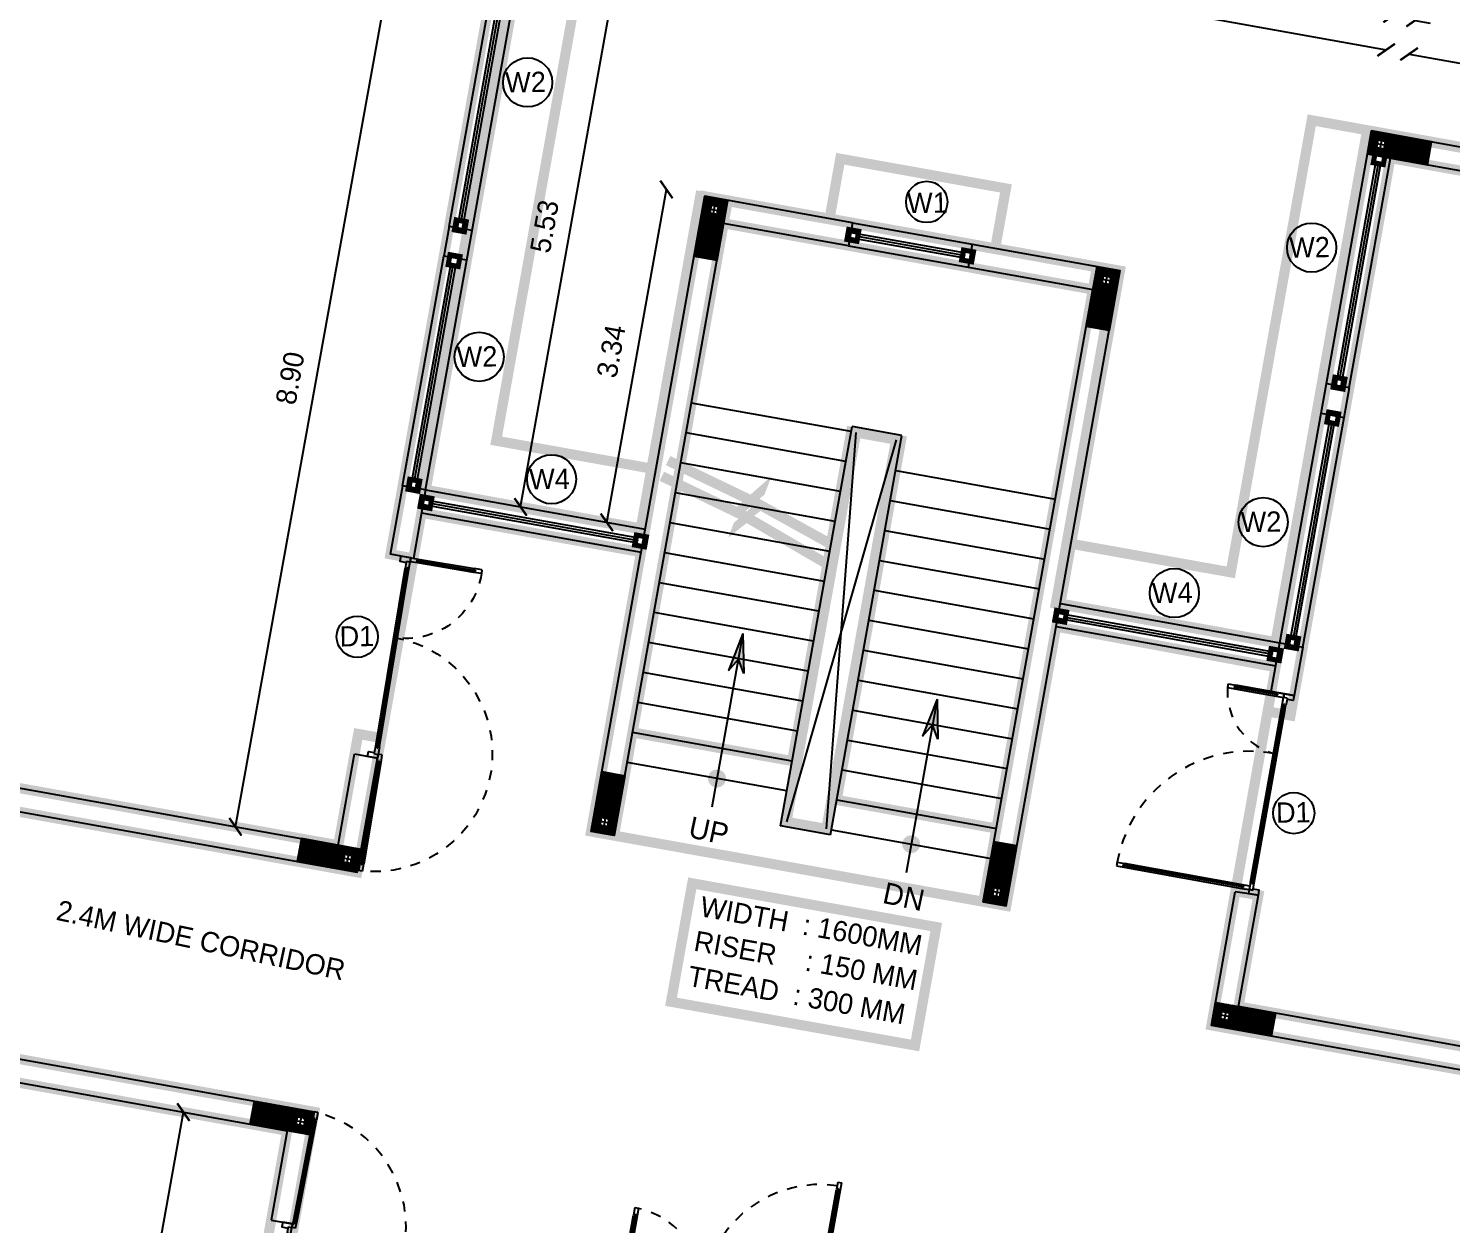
# Model space of a CAD drawing. Header units: metres. Extents: x 6101839 to 6102590, y -6659932 to -6659648.
# Drawn here: x 6102365.98 to 6102380.02, y -6659675.68 to -6659663.88 of the extents above; entities that cross this region are included whole.
import ezdxf

# ---------------------------------------------------------------- set-up
doc = ezdxf.new("R2010")
doc.units = ezdxf.units.M
doc.header["$LTSCALE"] = 500
doc.header["$MEASUREMENT"] = 0
doc.linetypes.add('DASHED2', pattern=[0.375, 0.25, -0.125])
doc.linetypes.add('HIDDEN', pattern=[0.375, 0.25, -0.125])
doc.layers.get('0').update_dxf_attribs({"linetype": 'CONTINUOUS'})
doc.layers.get('Defpoints').update_dxf_attribs({"linetype": 'CONTINUOUS'})
for name, color, linetype in [('above', 250, 'DASHED2'), ('Bldg', 44, 'CONTINUOUS'), ('BLK_1_FLR_2_BLT_UP_AREA_DEDUCT', 26, 'CONTINUOUS'), ('BLK_1_FLR_2_CARPET_AREA', 25, 'CONTINUOUS'), ('BLK_1_FLR_2_CHAJJA', 6, 'CONTINUOUS'), ('BLK_1_FLR_2_FIRESTAIR_1', 1, 'CONTINUOUS'), ('BLK_1_LVL_2_BLDG_FOOT_PRINT', 1, 'CONTINUOUS'), ('COL', 2, 'CONTINUOUS'), ('DIM', 205, 'CONTINUOUS'), ('DOOR', 252, 'CONTINUOUS'), ('DOORTEXT', 13, 'CONTINUOUS'), ('ED', 30, 'CONTINUOUS'), ('FURN1', 252, 'CONTINUOUS'), ('FURNITURE', 252, 'CONTINUOUS'), ('FURNITURES', 252, 'CONTINUOUS'), ('HATCH', 15, 'CONTINUOUS'), ('norms', 4, 'CONTINUOUS'), ('railing', 14, 'CONTINUOUS'), ('STEPS', 233, 'CONTINUOUS'), ('T E X T', 7, 'CONTINUOUS'), ('TEXT', 4, 'CONTINUOUS'), ('W-SCH', 205, 'CONTINUOUS'), ('wall', 125, 'CONTINUOUS'), ('wall1', 125, 'CONTINUOUS'), ('WIN', 252, 'CONTINUOUS'), ('WINDOWS', 252, 'CONTINUOUS')]:
    doc.layers.add(name, color=color, linetype=linetype)
doc.layers.add('BLK_1_FLR_2_BLT_UP_AREA', color=26, linetype='CONTINUOUS', plot=False)
doc.styles.add('GD', font='GOTHIC.TTF')
doc.styles.add('RM', font='GOTHIC.TTF')
doc.styles.add('S2', font='GOTHIC.TTF')
doc.styles.add('USA TEXT', font='GOTHIC.TTF')
doc.dimstyles.new('1-100-ED', dxfattribs={"dimtxt": 0.2, "dimasz": 0.15, "dimexe": 0.18, "dimexo": 0.0625, "dimgap": 0.15, "dimtad": 1, "dimzin": 0, "dimdsep": 46, "dimtxsty": 'USA TEXT', "dimblk": 'ARCHTICK', "dimcen": 0.1, "dimse1": 1, "dimse2": 1, "dimclrd": 256, "dimclrt": 256, "dimadec": 0, "dimazin": 0, "dimtfac": 1, "dimtofl": 0, "dimtmove": 0, "dimatfit": 3, "dimldrblk": 'ARCHTICK', "dimfxl": 0.18, "dimtolj": 1, "dimtzin": 0, "dimarcsym": 0})

# ---------------------------------------------------------------- blocks, each defined once
blk = doc.blocks.new('NEWCOL')
at = {"layer": 'HATCH'}
h = blk.add_hatch(dxfattribs=at)
h.set_pattern_fill('ANSI31', color=256, scale=3, angle=270, style=0)
h.set_pattern_definition([(315, (-629970.926, -258732.088), (6.73519209, 6.73519209), [])])
h.paths.add_polyline_path([(0, 115), (-115, 115), (-115, 0), (-37.5, 0), (-37.5, 37.5), (0, 37.5)])
h.paths.add_polyline_path([(115, 115), (0, 115), (0, 37.5), (37.5, 37.5), (37.5, 0), (115, 0)])
h.paths.add_polyline_path([(115, 0), (37.5, 0), (37.5, -37.5), (0, -37.5), (0, -485), (115, -485)])
h.paths.add_polyline_path([(0, -37.5), (-37.5, -37.5), (-37.5, 0), (-115, 0), (-115, -485), (0, -485)])
at = {"layer": 'COL'}
for p, q in [((-115, 0), (115, 0)), ((0, -485), (0, 115))]:
    blk.add_line(p, q, dxfattribs=at)
for points in [[(-115, -485), (115, -485), (115, 115), (-115, 115)], [(-37.5, -37.5), (37.5, -37.5), (37.5, 37.5), (-37.5, 37.5)]]:
    blk.add_lwpolyline(points, close=True, dxfattribs=at)
blk = doc.blocks.new('A$C607F0CF8')
at = {"layer": 'FURNITURES', "color": 233}
for p, q in [((-37, -280), (-37, -342)), ((0, -342), (0, -267)), ((-37, -342), (-22, -342)), ((-22, -330), (-16, -330)), ((-22, -342), (-22, -330)), ((-16, -342), (-16, -330)), ((-16, -342), (0, -342)), ((-37, -2180), (-37, -2118)), ((-37, -2118), (-22, -2118)), ((-22, -2118), (-22, -2130)), ((-22, -2130), (-16, -2130)), ((-16, -2118), (0, -2118)), ((-16, -2118), (-16, -2130)), ((0, -2118), (0, -2193))]:
    blk.add_line(p, q, dxfattribs=at)
at = {"layer": 'FURNITURES', "color": 250}
for p, q in [((-37, -2118), (-37, -342)), ((-22, -2118), (-22, -330)), ((-16, -2118), (-16, -330)), ((0, -2118), (0, -342))]:
    blk.add_line(p, q, dxfattribs=at)
at = {"layer": 'FURNITURES', "color": 250, "linetype": 'HIDDEN', "ltscale": 0.5}
for centre, radius, start, end in [((-285, -219), 847, 286.9835, 356.7492), ((-37, -2193), 1163, 1.8478, 90.0015)]:
    blk.add_arc(centre, radius, start, end, dxfattribs=at)
at = {"layer": 'wall', "color": 7}
for p, q in [((-37, -267), (0, -267)), ((-37, -267), (-37, -280)), ((0, -230), (75, -230)), ((0, -230), (0, -267)), ((75, -267), (0, -267)), ((62, -246), (62, -252)), ((75, -246), (62, -246)), ((75, -252), (62, -252)), ((75, -230), (75, -246)), ((75, -230), (486, -230)), ((75, -246), (499, -246)), ((75, -252), (75, -267)), ((75, -252), (499, -252)), ((486, -267), (75, -267)), ((561, -230), (486, -230)), ((486, -230), (486, -246)), ((486, -246), (499, -246)), ((486, -252), (486, -267)), ((486, -252), (499, -252)), ((561, -267), (486, -267)), ((499, -246), (499, -252)), ((561, -230), (561, -267)), ((-37, -2193), (-37, -2180)), ((-37, -2193), (0, -2193)), ((0, -2155), (75, -2155)), ((0, -2155), (0, -2193)), ((75, -2193), (0, -2193)), ((62, -2171), (62, -2177)), ((75, -2171), (62, -2171)), ((75, -2177), (62, -2177)), ((75, -2155), (75, -2171)), ((75, -2155), (1088, -2155)), ((75, -2171), (1100, -2171)), ((75, -2177), (75, -2193)), ((75, -2177), (1100, -2177)), ((1088, -2192), (75, -2193)), ((1162, -2155), (1088, -2155)), ((1088, -2155), (1088, -2171)), ((1088, -2171), (1100, -2171)), ((1088, -2177), (1088, -2192)), ((1088, -2177), (1100, -2177)), ((1162, -2192), (1088, -2192)), ((1100, -2171), (1100, -2177)), ((1162, -2155), (1162, -2192))]:
    blk.add_line(p, q, dxfattribs=at)
for points in [[(0, -267), (0, -230), (-100, -230), (-100, -280), (-37, -280)], [(0, -2193), (0, -2230), (-100, -2230), (-100, -2180), (-37, -2180)]]:
    blk.add_lwpolyline(points, dxfattribs=at)
blk = doc.blocks.new('A$C62665808')
at = {"layer": 'FURNITURES', "color": 233}
for p, q in [((512, 100), (437, 100)), ((450, 62), (512, 62)), ((500, 78), (500, 84)), ((512, 84), (500, 84)), ((512, 78), (500, 78)), ((512, 84), (512, 100)), ((512, 62), (512, 78)), ((2288, 84), (2288, 100)), ((2288, 100), (2363, 100)), ((2288, 84), (2300, 84)), ((2288, 62), (2288, 78)), ((2288, 78), (2300, 78)), ((2350, 62), (2288, 62)), ((2300, 78), (2300, 84))]:
    blk.add_line(p, q, dxfattribs=at)
at = {"layer": 'FURNITURES', "color": 250}
for p, q in [((512, 100), (2288, 100)), ((512, 84), (2300, 84)), ((512, 78), (2300, 78)), ((512, 62), (2288, 62))]:
    blk.add_line(p, q, dxfattribs=at)
at = {"layer": 'FURNITURES', "color": 250, "linetype": 'HIDDEN', "ltscale": 0.5}
for centre, radius, start, end in [((437, 62), 1163, 359.9985, 178.1522), ((2350, 62), 750, 89.1025, 179.9987)]:
    blk.add_arc(centre, radius, start, end, dxfattribs=at)
at = {"layer": 'wall', "color": 7}
for p, q in [((2362, 812), (2362, 737)), ((2399, 812), (2362, 812)), ((2377, 737), (2362, 737)), ((2362, 737), (2363, 175)), ((2378, 175), (2377, 750)), ((2384, 750), (2377, 750)), ((2377, 737), (2377, 750)), ((2384, 175), (2384, 750)), ((2384, 737), (2384, 750)), ((2399, 737), (2384, 737)), ((2399, 812), (2399, 737)), ((2400, 175), (2399, 737)), ((2378, 175), (2363, 175)), ((2363, 175), (2363, 100)), ((2378, 175), (2378, 162)), ((2384, 162), (2378, 162)), ((2400, 175), (2384, 175)), ((2384, 175), (2384, 162)), ((2400, 100), (2400, 175)), ((-725, 137), (-650, 137)), ((-725, 137), (-725, 100)), ((-725, 100), (-650, 100)), ((363, 122), (-662, 122)), ((-662, 122), (-662, 116)), ((-650, 122), (-662, 122)), ((363, 116), (-662, 116)), ((-650, 116), (-662, 116)), ((-650, 137), (-650, 122)), ((363, 137), (-650, 137)), ((-650, 116), (-650, 100)), ((-650, 100), (363, 100)), ((437, 137), (363, 137)), ((363, 137), (363, 122)), ((363, 122), (375, 122)), ((363, 116), (363, 100)), ((363, 116), (375, 116)), ((363, 100), (437, 100)), ((375, 122), (375, 116)), ((437, 137), (437, 100)), ((437, 62), (437, 100)), ((437, 62), (450, 62)), ((2363, 62), (2350, 62)), ((2363, 62), (2363, 100)), ((2400, 100), (2363, 100))]:
    blk.add_line(p, q, dxfattribs=at)
for points in [[(437, 100), (400, 100), (400, 0), (450, 0), (450, 62)], [(2363, 100), (2400, 100), (2400, 0), (2350, 0), (2350, 62)]]:
    blk.add_lwpolyline(points, dxfattribs=at)
blk = doc.blocks.new('_ArchTick')
at = {"color": 0, "linetype": 'ByBlock', "const_width": 0.15}
blk.add_lwpolyline([(-0.5, -0.5), (0.5, 0.5)], dxfattribs=at)
blk = doc.blocks.new('*D455')
at = {"layer": 'Defpoints', "color": 0, "transparency": 16777216}
for p in [(6102367.51, -6659674.567), (6102368.535, -6659674.751), (6102367.123, -6659682.625)]:
    blk.add_point(p, dxfattribs=at)
at = {"layer": 'ED', "lineweight": -2, "transparency": 16777216}
blk.add_line((6102366.098, -6659682.441), (6102367.51, -6659674.567), dxfattribs=at)
at = {"layer": 'ED', "lineweight": -2, "transparency": 16777216, "xscale": 0.15, "yscale": 0.15, "zscale": 0.15}
for p, rotation in [((6102367.51, -6659674.567), 79.83174176389035), ((6102366.098, -6659682.441), 259.8317417638904)]:
    blk.add_blockref('_ArchTick', p, dxfattribs=dict(at, rotation=rotation))
at = {"layer": 'ED', "transparency": 16777216, "insert": (6102366.553, -6659678.459), "char_height": 0.2, "attachment_point": 5, "rotation": 79.8317, "style": 'USA TEXT'}
blk.add_mtext('\\A1;8.00', dxfattribs=at)
blk = doc.blocks.new('*D463')
at = {"layer": 'Defpoints', "color": 0, "transparency": 16777216}
for p in [(6102373.112, -6659662.971), (6102370.833, -6659663.215), (6102372.52, -6659666.276)]:
    blk.add_point(p, dxfattribs=at)
at = {"layer": 'ED', "lineweight": -2, "transparency": 16777216}
blk.add_line((6102370.947, -6659662.583), (6102373.112, -6659662.971), dxfattribs=at)
at = {"layer": 'ED', "lineweight": -2, "transparency": 16777216, "xscale": 0.15, "yscale": 0.15, "zscale": 0.15}
for p, rotation in [((6102370.947, -6659662.583), 169.8449079145142), ((6102373.112, -6659662.971), 349.8449079145142)]:
    blk.add_blockref('_ArchTick', p, dxfattribs=dict(at, rotation=rotation))
at = {"layer": 'ED', "transparency": 16777216, "insert": (6102372.074, -6659662.526), "char_height": 0.2, "attachment_point": 5, "rotation": 349.8449, "style": 'USA TEXT'}
blk.add_mtext('\\A1;2.20', dxfattribs=at)
blk = doc.blocks.new('*D464')
at = {"layer": 'Defpoints', "color": 0, "transparency": 16777216}
for p in [(6102373.387, -6659662.743), (6102372.52, -6659666.276), (6102372.747, -6659666.317)]:
    blk.add_point(p, dxfattribs=at)
at = {"layer": 'ED', "lineweight": -2, "transparency": 16777216}
for p, q in [((6102373.16, -6659662.703), (6102373.013, -6659662.676)), ((6102373.387, -6659662.743), (6102373.534, -6659662.77))]:
    blk.add_line(p, q, dxfattribs=at)
at = {"layer": 'ED', "lineweight": -2, "transparency": 16777216, "xscale": 0.15, "yscale": 0.15, "zscale": 0.15}
for p, rotation in [((6102373.16, -6659662.703), 349.8449079145142), ((6102373.387, -6659662.743), 169.8449079145142)]:
    blk.add_blockref('_ArchTick', p, dxfattribs=dict(at, rotation=rotation))
at = {"layer": 'ED', "transparency": 16777216, "insert": (6102373.318, -6659662.472), "char_height": 0.2, "attachment_point": 5, "rotation": 349.8449, "style": 'USA TEXT'}
blk.add_mtext('\\A1;0.23', dxfattribs=at)
blk = doc.blocks.new('*D465')
at = {"layer": 'Defpoints', "color": 0, "transparency": 16777216}
for p in [(6102376.981, -6659663.664), (6102372.747, -6659666.317), (6102376.375, -6659667.044)]:
    blk.add_point(p, dxfattribs=at)
at = {"layer": 'ED', "lineweight": -2, "transparency": 16777216}
blk.add_line((6102373.339, -6659663.011), (6102376.981, -6659663.664), dxfattribs=at)
at = {"layer": 'ED', "lineweight": -2, "transparency": 16777216, "xscale": 0.15, "yscale": 0.15, "zscale": 0.15}
for p, rotation in [((6102373.339, -6659663.011), 169.8449079145142), ((6102376.981, -6659663.664), 349.8449079145142)]:
    blk.add_blockref('_ArchTick', p, dxfattribs=dict(at, rotation=rotation))
at = {"layer": 'ED', "transparency": 16777216, "insert": (6102375.205, -6659663.087), "char_height": 0.2, "attachment_point": 5, "rotation": 349.8449, "style": 'USA TEXT'}
blk.add_mtext('\\A1;3.70', dxfattribs=at)
blk = doc.blocks.new('*D466')
at = {"layer": 'Defpoints', "color": 0, "transparency": 16777216}
for p in [(6102377.257, -6659663.426), (6102376.375, -6659667.044), (6102376.602, -6659667.085)]:
    blk.add_point(p, dxfattribs=at)
at = {"layer": 'ED', "lineweight": -2, "transparency": 16777216}
for p, q in [((6102377.03, -6659663.385), (6102376.883, -6659663.359)), ((6102377.257, -6659663.426), (6102377.405, -6659663.452))]:
    blk.add_line(p, q, dxfattribs=at)
at = {"layer": 'ED', "lineweight": -2, "transparency": 16777216, "xscale": 0.15, "yscale": 0.15, "zscale": 0.15}
for p, rotation in [((6102377.03, -6659663.385), 349.8449079145142), ((6102377.257, -6659663.426), 169.8449079145142)]:
    blk.add_blockref('_ArchTick', p, dxfattribs=dict(at, rotation=rotation))
at = {"layer": 'ED', "transparency": 16777216, "insert": (6102377.189, -6659663.155), "char_height": 0.2, "attachment_point": 5, "rotation": 349.8449, "style": 'USA TEXT'}
blk.add_mtext('\\A1;0.23', dxfattribs=at)
blk = doc.blocks.new('*D467')
at = {"layer": 'Defpoints', "color": 0, "transparency": 16777216}
for p in [(6102379.373, -6659664.092), (6102376.602, -6659667.085), (6102378.767, -6659667.472)]:
    blk.add_point(p, dxfattribs=at)
at = {"layer": 'ED', "lineweight": -2, "transparency": 16777216}
blk.add_line((6102377.207, -6659663.704), (6102379.373, -6659664.092), dxfattribs=at)
at = {"layer": 'ED', "lineweight": -2, "transparency": 16777216, "xscale": 0.15, "yscale": 0.15, "zscale": 0.15}
for p, rotation in [((6102377.207, -6659663.704), 169.8449079145142), ((6102379.373, -6659664.092), 349.8449079145142)]:
    blk.add_blockref('_ArchTick', p, dxfattribs=dict(at, rotation=rotation))
at = {"layer": 'ED', "transparency": 16777216, "insert": (6102378.335, -6659663.647), "char_height": 0.2, "attachment_point": 5, "rotation": 349.8449, "style": 'USA TEXT'}
blk.add_mtext('\\A1;2.20', dxfattribs=at)
blk = doc.blocks.new('*D468')
at = {"layer": 'Defpoints', "color": 0, "transparency": 16777216}
for p in [(6102379.659, -6659663.801), (6102378.767, -6659667.472), (6102378.994, -6659667.512)]:
    blk.add_point(p, dxfattribs=at)
at = {"layer": 'ED', "lineweight": -2, "transparency": 16777216}
for p, q in [((6102379.432, -6659663.76), (6102379.285, -6659663.734)), ((6102379.659, -6659663.801), (6102379.806, -6659663.827))]:
    blk.add_line(p, q, dxfattribs=at)
at = {"layer": 'ED', "lineweight": -2, "transparency": 16777216, "xscale": 0.15, "yscale": 0.15, "zscale": 0.15}
for p, rotation in [((6102379.432, -6659663.76), 349.8449079145142), ((6102379.659, -6659663.801), 169.8449079145142)]:
    blk.add_blockref('_ArchTick', p, dxfattribs=dict(at, rotation=rotation))
at = {"layer": 'ED', "transparency": 16777216, "insert": (6102379.59, -6659663.53), "char_height": 0.2, "attachment_point": 5, "rotation": 349.8449, "style": 'USA TEXT'}
blk.add_mtext('\\A1;0.23', dxfattribs=at)
blk = doc.blocks.new('*D469')
at = {"layer": 'Defpoints', "color": 0, "transparency": 16777216}
for p in [(6102389.216, -6659665.855), (6102378.994, -6659667.512), (6102388.667, -6659668.922)]:
    blk.add_point(p, dxfattribs=at)
at = {"layer": 'ED', "lineweight": -2, "transparency": 16777216}
blk.add_line((6102379.599, -6659664.133), (6102389.216, -6659665.855), dxfattribs=at)
at = {"layer": 'ED', "lineweight": -2, "transparency": 16777216, "xscale": 0.15, "yscale": 0.15, "zscale": 0.15}
for p, rotation in [((6102379.599, -6659664.133), 169.8449079145142), ((6102389.216, -6659665.855), 349.8449079145142)]:
    blk.add_blockref('_ArchTick', p, dxfattribs=dict(at, rotation=rotation))
at = {"layer": 'ED', "transparency": 16777216, "insert": (6102384.452, -6659664.743), "char_height": 0.2, "attachment_point": 5, "rotation": 349.8449, "style": 'USA TEXT'}
blk.add_mtext('\\A1;9.77', dxfattribs=at)
blk = doc.blocks.new('*D473')
at = {"layer": 'Defpoints', "color": 0, "transparency": 16777216}
for p in [(6102371.066, -6659661.918), (6102379.532, -6659663.202), (6102379.185, -6659665.137)]:
    blk.add_point(p, dxfattribs=at)
at = {"layer": 'ED', "lineweight": -2, "transparency": 16777216}
blk.add_line((6102371.106, -6659661.692), (6102379.532, -6659663.202), dxfattribs=at)
at = {"layer": 'ED', "lineweight": -2, "transparency": 16777216, "xscale": 0.15, "yscale": 0.15, "zscale": 0.15}
for p, rotation in [((6102371.106, -6659661.692), 169.8419249627999), ((6102379.532, -6659663.202), 349.8419249627999)]:
    blk.add_blockref('_ArchTick', p, dxfattribs=dict(at, rotation=rotation))
at = {"layer": 'ED', "transparency": 16777216, "insert": (6102375.364, -6659662.196), "char_height": 0.2, "attachment_point": 5, "rotation": 349.8419, "style": 'USA TEXT'}
blk.add_mtext('\\A1;8.56', dxfattribs=at)
blk = doc.blocks.new('*D474')
at = {"layer": 'Defpoints', "color": 0, "transparency": 16777216}
for p in [(6102379.185, -6659665.137), (6102399.445, -6659666.77), (6102399.086, -6659668.774)]:
    blk.add_point(p, dxfattribs=at)
at = {"layer": 'ED', "lineweight": -2, "transparency": 16777216}
blk.add_line((6102379.532, -6659663.202), (6102399.445, -6659666.77), dxfattribs=at)
at = {"layer": 'ED', "lineweight": -2, "transparency": 16777216, "xscale": 0.15, "yscale": 0.15, "zscale": 0.15}
for p, rotation in [((6102379.532, -6659663.202), 169.8419249627999), ((6102399.445, -6659666.77), 349.8419249627999)]:
    blk.add_blockref('_ArchTick', p, dxfattribs=dict(at, rotation=rotation))
at = {"layer": 'ED', "transparency": 16777216, "insert": (6102389.534, -6659664.735), "char_height": 0.2, "attachment_point": 5, "rotation": 349.8419, "style": 'USA TEXT'}
blk.add_mtext('\\A1;20.23', dxfattribs=at)
blk = doc.blocks.new('*D475')
at = {"layer": 'Defpoints', "color": 0, "transparency": 16777216}
for p in [(6102340.229, -6659658.201), (6102399.505, -6659666.287), (6102398.976, -6659669.13)]:
    blk.add_point(p, dxfattribs=at)
at = {"layer": 'ED', "lineweight": -2, "transparency": 16777216}
blk.add_line((6102340.758, -6659655.358), (6102399.505, -6659666.287), dxfattribs=at)
at = {"layer": 'ED', "lineweight": -2, "transparency": 16777216, "xscale": 0.15, "yscale": 0.15, "zscale": 0.15}
for p, rotation in [((6102340.758, -6659655.358), 169.4613514165801), ((6102399.505, -6659666.287), 349.4613514165802)]:
    blk.add_blockref('_ArchTick', p, dxfattribs=dict(at, rotation=rotation))
at = {"layer": 'ED', "transparency": 16777216, "insert": (6102370.178, -6659660.572), "char_height": 0.2, "attachment_point": 5, "rotation": 349.4614, "style": 'USA TEXT'}
blk.add_mtext('\\A1;59.76', dxfattribs=at)
blk = doc.blocks.new('*D482')
at = {"layer": 'Defpoints', "color": 0, "transparency": 16777216}
for p in [(6102372.274, -6659665.468), (6102372.653, -6659665.536), (6102372.065, -6659668.819)]:
    blk.add_point(p, dxfattribs=at)
at = {"layer": 'ED', "lineweight": -2, "transparency": 16777216}
blk.add_line((6102371.686, -6659668.751), (6102372.274, -6659665.468), dxfattribs=at)
at = {"layer": 'ED', "lineweight": -2, "transparency": 16777216, "xscale": 0.15, "yscale": 0.15, "zscale": 0.15}
for p, rotation in [((6102372.274, -6659665.468), 79.84491517795814), ((6102371.686, -6659668.751), 259.8449151779581)]:
    blk.add_blockref('_ArchTick', p, dxfattribs=dict(at, rotation=rotation))
at = {"layer": 'ED', "transparency": 16777216, "insert": (6102371.729, -6659667.064), "char_height": 0.2, "attachment_point": 5, "rotation": 79.8449, "style": 'USA TEXT'}
blk.add_mtext('\\A1;3.34', dxfattribs=at)
blk = doc.blocks.new('*D483')
at = {"layer": 'Defpoints', "color": 0, "transparency": 16777216}
for p in [(6102370.874, -6659662.989), (6102371.811, -6659663.157), (6102369.899, -6659668.431)]:
    blk.add_point(p, dxfattribs=at)
at = {"layer": 'ED', "lineweight": -2, "transparency": 16777216}
blk.add_line((6102370.836, -6659668.599), (6102371.811, -6659663.157), dxfattribs=at)
at = {"layer": 'ED', "lineweight": -2, "transparency": 16777216, "xscale": 0.15, "yscale": 0.15, "zscale": 0.15}
for p, rotation in [((6102371.811, -6659663.157), 79.84070047472504), ((6102370.836, -6659668.599), 259.8407004747251)]:
    blk.add_blockref('_ArchTick', p, dxfattribs=dict(at, rotation=rotation))
at = {"layer": 'ED', "transparency": 16777216, "insert": (6102371.072, -6659665.833), "char_height": 0.2, "attachment_point": 5, "rotation": 79.8407, "style": 'USA TEXT'}
blk.add_mtext('\\A1;5.53', dxfattribs=at)
blk = doc.blocks.new('DN')
at = {"layer": 'FURNITURES', "color": 250}
for p, q in [((-73, 132), (319, 1863)), ((-57, 128), (337, 1872)), ((-51, 127), (343, 1870)), ((-36, 123), (356, 1855))]:
    blk.add_line(p, q, dxfattribs=at)
at = {"layer": 'FURNITURES', "color": 233}
for p, q in [((319, 1863), (336, 1936)), ((334, 1860), (319, 1863)), ((334, 1860), (337, 1872)), ((343, 1870), (337, 1872)), ((340, 1858), (343, 1870)), ((356, 1855), (340, 1858)), ((369, 1916), (356, 1855)), ((-73, 132), (-89, 59)), ((-57, 128), (-73, 132)), ((-57, 128), (-60, 116)), ((-54, 115), (-60, 116)), ((-51, 127), (-54, 115)), ((-36, 123), (-51, 127)), ((-50, 63), (-36, 123))]:
    blk.add_line(p, q, dxfattribs=at)
at = {"layer": 'FURNITURES', "color": 250, "linetype": 'HIDDEN', "ltscale": 0.5}
for centre, radius, start, end in [((414, 1987), 630, 173.3491, 254.7297), ((-81, 94), 1329, 77.25, 168.8256)]:
    blk.add_arc(centre, radius, start, end, dxfattribs=at)
at = {"layer": 'wall', "color": 7}
for p, q in [((-203, 2096), (-211, 2060)), ((-211, 2060), (-139, 2044)), ((-203, 2096), (-130, 2080)), ((-146, 2068), (-147, 2061)), ((266, 1968), (-147, 2061)), ((-135, 2059), (-147, 2061)), ((267, 1974), (-146, 2068)), ((-134, 2065), (-146, 2068)), ((-135, 2059), (-139, 2044)), ((-139, 2044), (263, 1953)), ((-130, 2080), (-134, 2065)), ((271, 1989), (-130, 2080)), ((266, 1968), (263, 1953)), ((266, 1968), (278, 1965)), ((271, 1989), (267, 1974)), ((267, 1974), (280, 1971)), ((344, 1973), (271, 1989)), ((280, 1971), (278, 1965)), ((344, 1973), (336, 1936)), ((263, 1953), (336, 1936)), ((372, 1928), (336, 1936)), ((372, 1928), (369, 1916)), ((-1377, 388), (-1385, 352)), ((-1385, 352), (-1314, 336)), ((-1377, 388), (-1306, 371)), ((-1321, 359), (-1322, 353)), ((-157, 90), (-1322, 353)), ((-1311, 351), (-1322, 353)), ((-156, 96), (-1321, 359)), ((-1309, 357), (-1321, 359)), ((-1311, 351), (-1314, 336)), ((-1314, 336), (-160, 75)), ((-1306, 371), (-1309, 357)), ((-152, 110), (-1306, 371)), ((-157, 90), (-160, 75)), ((-160, 75), (-89, 59)), ((-157, 90), (-145, 87)), ((-152, 110), (-156, 96)), ((-156, 96), (-144, 93)), ((-81, 94), (-152, 110)), ((-144, 93), (-145, 87)), ((-81, 94), (-89, 59)), ((-53, 50), (-89, 59)), ((-53, 50), (-50, 63))]:
    blk.add_line(p, q, dxfattribs=at)
for points in [[(336, 1936), (344, 1973), (441, 1951), (430, 1902), (369, 1916)], [(-89, 59), (-97, 22), (0, 0), (11, 49), (-50, 63)]]:
    blk.add_lwpolyline(points, dxfattribs=at)
blk = doc.blocks.new('*D491')
at = {"layer": 'Defpoints', "color": 0, "transparency": 16777216}
for p in [(6102369.601, -6659662.994), (6102369.605, -6659662.995), (6102368.019, -6659671.753)]:
    blk.add_point(p, dxfattribs=at)
at = {"layer": 'ED', "lineweight": -2, "transparency": 16777216}
blk.add_line((6102368.023, -6659671.753), (6102369.605, -6659662.995), dxfattribs=at)
at = {"layer": 'ED', "lineweight": -2, "transparency": 16777216, "xscale": 0.15, "yscale": 0.15, "zscale": 0.15}
for p, rotation in [((6102369.605, -6659662.995), 79.76183673701999), ((6102368.023, -6659671.753), 259.76183673702)]:
    blk.add_blockref('_ArchTick', p, dxfattribs=dict(at, rotation=rotation))
at = {"layer": 'ED', "transparency": 16777216, "insert": (6102368.563, -6659667.329), "char_height": 0.2, "attachment_point": 5, "rotation": 79.7618, "style": 'USA TEXT'}
blk.add_mtext('\\A1;8.90', dxfattribs=at)

msp = doc.modelspace()

# ---------------------------------------------------------------- hatches: boundary and pattern name
at = {"layer": 'DIM'}
h = msp.add_hatch(color=256, dxfattribs=at)
h.paths.add_polyline_path([(6102373.03428, -6659670.1345), (6102372.99407, -6659670.12725), (6102373.03621, -6659670.24015)])
h.paths.add_polyline_path([(6102373.02952, -6659669.87396), (6102373.02451, -6659669.87306), (6102372.98368, -6659670.09941), (6102372.99407, -6659670.12725), (6102373.03428, -6659670.1345)])
h.paths.add_polyline_path([(6102373.02451, -6659669.87306), (6102373.0195, -6659669.87215), (6102372.92402, -6659670.11461), (6102372.96422, -6659670.12186), (6102372.98368, -6659670.09941)])
h.paths.add_polyline_path([(6102373.0195, -6659669.87215), (6102373.02451, -6659669.87306), (6102373.02904, -6659669.84791)])
h.paths.add_polyline_path([(6102373.02904, -6659669.84791), (6102373.02451, -6659669.87306), (6102373.02952, -6659669.87396)])
h.paths.add_polyline_path([(6102372.88531, -6659670.21294), (6102372.96422, -6659670.12186), (6102372.92402, -6659670.11461)])
h = msp.add_hatch(color=256, dxfattribs=at)
h.paths.add_polyline_path([(6102374.94968, -6659670.78241), (6102374.90948, -6659670.77516), (6102374.95161, -6659670.88807)])
h.paths.add_polyline_path([(6102374.94493, -6659670.52188), (6102374.93991, -6659670.52097), (6102374.89909, -6659670.74732), (6102374.90948, -6659670.77516), (6102374.94968, -6659670.78241)])
h.paths.add_polyline_path([(6102374.93991, -6659670.52097), (6102374.9349, -6659670.52007), (6102374.83943, -6659670.76253), (6102374.87963, -6659670.76978), (6102374.89909, -6659670.74732)])
h.paths.add_polyline_path([(6102374.9349, -6659670.52007), (6102374.93991, -6659670.52097), (6102374.94445, -6659670.49582)])
h.paths.add_polyline_path([(6102374.94445, -6659670.49582), (6102374.93991, -6659670.52097), (6102374.94493, -6659670.52188)])
h.paths.add_polyline_path([(6102374.80071, -6659670.86085), (6102374.87963, -6659670.76978), (6102374.83943, -6659670.76253)])

# ---------------------------------------------------------------- linework, layer by layer
at = {"layer": 'above', "const_width": 0.1}
for points in [[(6102370.874, -6659662.98864), (6102371.46445, -6659663.09442), (6102370.59529, -6659667.9465), (6102372.17019, -6659668.2286)], [(6102379.2294, -6659664.89162), (6102378.63895, -6659664.78587), (6102377.84042, -6659669.24425), (6102376.26552, -6659668.96215)], [(6102373.88321, -6659665.75603), (6102373.989, -6659665.16543), (6102375.62301, -6659665.45811), (6102375.51723, -6659666.04861)]]:
    msp.add_lwpolyline(points, dxfattribs=at)
at = {"layer": 'Bldg', "linetype": 'ByBlock'}
for p, q in [((6102373.39978, -6659671.74455), (6102374.10504, -6659667.80722)), ((6102374.5972, -6659667.89537), (6102374.10504, -6659667.80722)), ((6102373.89195, -6659671.83271), (6102374.5972, -6659667.89537)), ((6102373.89195, -6659671.83271), (6102373.39978, -6659671.74455))]:
    msp.add_line(p, q, dxfattribs=at)
at = {"layer": 'BLK_1_FLR_2_BLT_UP_AREA', "color": 26, "linetype": 'Continuous', "const_width": 0.1}
msp.add_lwpolyline([(6102340.39433, -6659657.52915), (6102348.79562, -6659659.03398), (6102347.82117, -6659664.47627), (6102349.98617, -6659664.8651), (6102350.96092, -6659659.42189), (6102370.87417, -6659662.98866), (6102369.89896, -6659668.43082), (6102372.06473, -6659668.81875), (6102372.65281, -6659665.53558), (6102376.74766, -6659666.26905), (6102376.15979, -6659669.55225), (6102378.32533, -6659669.94014), (6102379.2294, -6659664.89161), (6102399.14244, -6659668.45844), (6102398.02854, -6659674.67718), (6102401.11791, -6659674.67718)], dxfattribs=at)
at = {"layer": 'BLK_1_FLR_2_BLT_UP_AREA_DEDUCT', "color": 26, "linetype": 'Continuous', "const_width": 0.1}
msp.add_lwpolyline([(6102374.14544, -6659667.86525), (6102374.53917, -6659667.93578), (6102373.85155, -6659671.77468), (6102373.45781, -6659671.70415)], close=True, dxfattribs=at)
at = {"layer": 'BLK_1_FLR_2_CARPET_AREA', "color": 15, "linetype": 'Continuous', "const_width": 0.1}
for points in [[(6102369.03786, -6659671.93513), (6102363.13187, -6659670.87725), (6102363.4845, -6659668.90859), (6102363.7109, -6659668.94914), (6102363.75145, -6659668.72274), (6102359.8141, -6659668.01749), (6102360.99011, -6659661.45198), (6102370.60703, -6659663.17508), (6102369.5521, -6659669.06584), (6102369.77849, -6659669.1064), (6102369.46085, -6659670.87815), (6102369.23445, -6659670.8376)], [(6102377.91653, -6659673.52547), (6102383.82252, -6659674.58335), (6102384.17515, -6659672.61468), (6102383.94875, -6659672.57413), (6102383.9893, -6659672.34773), (6102387.92665, -6659673.05299), (6102389.03215, -6659666.88106), (6102379.41505, -6659665.15898), (6102378.4302, -6659670.65608), (6102378.20381, -6659670.61553), (6102377.88672, -6659672.38739), (6102378.11312, -6659672.42794)], [(6102367.1231, -6659682.625), (6102357.50616, -6659680.90242), (6102358.52349, -6659675.22281), (6102362.46082, -6659675.92806), (6102362.50137, -6659675.70167), (6102362.27499, -6659675.66112), (6102362.62762, -6659673.69245), (6102368.53361, -6659674.75033), (6102368.30176, -6659676.04472), (6102368.52801, -6659676.08527), (6102368.21065, -6659677.85705), (6102367.98447, -6659677.81654)]]:
    msp.add_lwpolyline(points, close=True, dxfattribs=at)
for points in [[(6102363.09131, -6659671.10365), (6102369.2237, -6659672.20208), (6102369.85854, -6659668.65725), (6102372.02421, -6659669.04502), (6102371.53083, -6659671.79943), (6102371.75723, -6659671.83998), (6102372.83927, -6659665.80266), (6102376.48068, -6659666.45491), (6102375.39926, -6659672.49234), (6102375.62568, -6659672.5329), (6102376.119, -6659669.77862), (6102378.2825, -6659670.17947), (6102377.6496, -6659673.71132), (6102383.78198, -6659674.80975), (6102384.16047, -6659672.61205), (6102385.94696, -6659672.93205), (6102385.55378, -6659675.12711), (6102389.65847, -6659675.86234), (6102390.05165, -6659673.66727), (6102391.82345, -6659673.98464), (6102391.43027, -6659676.1797)], [(6102368.17743, -6659678.04553), (6102368.80094, -6659674.56455), (6102362.66816, -6659673.46605)]]:
    msp.add_lwpolyline(points, dxfattribs=at)
at = {"layer": 'BLK_1_FLR_2_CHAJJA', "linetype": 'Continuous', "const_width": 0.1}
for points in [[(6102372.17043, -6659668.22864), (6102370.59529, -6659667.94651), (6102371.46445, -6659663.09442), (6102370.87417, -6659662.98864), (6102369.89971, -6659668.43097), (6102372.06473, -6659668.81876)], [(6102376.26526, -6659668.96211), (6102377.84042, -6659669.24423), (6102378.63891, -6659664.78587), (6102379.2294, -6659664.89161), (6102378.32512, -6659669.9401), (6102376.15979, -6659669.55225)], [(6102373.88323, -6659665.75595), (6102373.989, -6659665.16543), (6102375.62301, -6659665.45811), (6102375.51723, -6659666.04861)]]:
    msp.add_lwpolyline(points, close=True, dxfattribs=at)
at = {"layer": 'BLK_1_FLR_2_FIRESTAIR_1', "linetype": 'Continuous', "const_width": 0.1}
msp.add_lwpolyline([(6102371.9401, -6659670.82272), (6102373.51442, -6659671.10473), (6102374.09634, -6659667.85652), (6102374.58839, -6659667.94465), (6102373.95366, -6659671.48819), (6102375.5292, -6659671.77042), (6102376.52094, -6659666.22844), (6102372.8795, -6659665.57624)], close=True, dxfattribs=at)
at = {"layer": 'BLK_1_LVL_2_BLDG_FOOT_PRINT', "ltscale": 400, "const_width": 0.1}
msp.add_lwpolyline([(6102350.91588, -6659659.42133), (6102370.82913, -6659662.9881), (6102369.85392, -6659668.43026), (6102372.01969, -6659668.81819), (6102372.60777, -6659665.53502), (6102376.70262, -6659666.26849), (6102376.11475, -6659669.55169), (6102378.28029, -6659669.93958), (6102379.18436, -6659664.89105), (6102399.0974, -6659668.45788), (6102397.98351, -6659674.67662), (6102401.07288, -6659674.67662)], dxfattribs=at)
at = {"layer": 'DIM', "const_width": 0.1}
for points in [[(6102372.73539, -6659671.26991, 1), (6102372.81084, -6659671.28352, 1)], [(6102374.6508, -6659671.91782, 1), (6102374.72625, -6659671.93143, 1)]]:
    msp.add_lwpolyline(points, format="xyb", close=True, dxfattribs=at)
at = {"layer": 'DOOR', "linetype": 'ByBlock'}
for p, q in [((6102373.02902, -6659669.8479), (6102372.72228, -6659671.56041)), ((6102373.02902, -6659669.8479), (6102372.88528, -6659670.21293)), ((6102373.02902, -6659669.8479), (6102373.03618, -6659670.24015)), ((6102372.88528, -6659670.21293), (6102372.98366, -6659670.0994)), ((6102373.03618, -6659670.24015), (6102372.98366, -6659670.0994)), ((6102374.94442, -6659670.49582), (6102374.63768, -6659672.20832)), ((6102374.94442, -6659670.49582), (6102374.80069, -6659670.86085)), ((6102374.94442, -6659670.49582), (6102374.95159, -6659670.88806)), ((6102374.80069, -6659670.86085), (6102374.89907, -6659670.74732)), ((6102374.95159, -6659670.88806), (6102374.89907, -6659670.74732))]:
    msp.add_line(p, q, dxfattribs=at)
at = {"layer": 'FURN1', "const_width": 0.1}
for points in [[(6102379.28418, -6659665.13584), (6102379.27537, -6659665.18505), (6102379.32458, -6659665.19387), (6102379.3334, -6659665.14465)], [(6102379.28429, -6659665.13522), (6102379.27547, -6659665.18444), (6102379.32469, -6659665.19325), (6102379.3335, -6659665.14403)], [(6102370.2617, -6659665.85605), (6102370.27051, -6659665.80683), (6102370.2213, -6659665.79802), (6102370.21248, -6659665.84723)], [(6102370.2618, -6659665.85543), (6102370.27062, -6659665.80622), (6102370.22141, -6659665.7974), (6102370.21259, -6659665.84662)], [(6102374.0925, -6659665.89213), (6102374.14172, -6659665.90094), (6102374.13291, -6659665.95016), (6102374.08369, -6659665.94135)], [(6102374.09312, -6659665.89224), (6102374.14233, -6659665.90105), (6102374.13352, -6659665.95027), (6102374.0843, -6659665.94146)], [(6102370.20903, -6659666.14999), (6102370.20022, -6659666.19921), (6102370.151, -6659666.19039), (6102370.15982, -6659666.14118)], [(6102370.20915, -6659666.14938), (6102370.20033, -6659666.1986), (6102370.15111, -6659666.18978), (6102370.15993, -6659666.14056)], [(6102375.2731, -6659666.10352), (6102375.22388, -6659666.09471), (6102375.21507, -6659666.14393), (6102375.26429, -6659666.15274)], [(6102375.27372, -6659666.10363), (6102375.2245, -6659666.09482), (6102375.21569, -6659666.14404), (6102375.2649, -6659666.15285)], [(6102378.87896, -6659667.39893), (6102378.88777, -6659667.34972), (6102378.93699, -6659667.35853), (6102378.92818, -6659667.40775)], [(6102378.87907, -6659667.39832), (6102378.88789, -6659667.3491), (6102378.9371, -6659667.35791), (6102378.92829, -6659667.40713)], [(6102378.82627, -6659667.69351), (6102378.81746, -6659667.74272), (6102378.86668, -6659667.75154), (6102378.87549, -6659667.70232)], [(6102378.82638, -6659667.69289), (6102378.81757, -6659667.74211), (6102378.86679, -6659667.75092), (6102378.8756, -6659667.7017)], [(6102369.80341, -6659668.41371), (6102369.81223, -6659668.36449), (6102369.76302, -6659668.35568), (6102369.7542, -6659668.40489)], [(6102369.80352, -6659668.41309), (6102369.81234, -6659668.36388), (6102369.76312, -6659668.35506), (6102369.75431, -6659668.40428)], [(6102369.88185, -6659668.52637), (6102369.93106, -6659668.53519), (6102369.92225, -6659668.5844), (6102369.87303, -6659668.57559)], [(6102369.88246, -6659668.52649), (6102369.93168, -6659668.5353), (6102369.92287, -6659668.58452), (6102369.87365, -6659668.5757)], [(6102372.04703, -6659668.91405), (6102371.99781, -6659668.90524), (6102371.989, -6659668.95446), (6102372.03821, -6659668.96327)], [(6102372.04764, -6659668.91416), (6102371.99843, -6659668.90535), (6102371.98961, -6659668.95457), (6102372.03883, -6659668.96338)], [(6102376.14231, -6659669.64774), (6102376.19153, -6659669.65656), (6102376.18272, -6659669.70577), (6102376.1335, -6659669.69696)], [(6102376.14293, -6659669.64786), (6102376.19215, -6659669.65667), (6102376.18333, -6659669.70589), (6102376.13412, -6659669.69707)], [(6102378.42087, -6659669.95726), (6102378.42968, -6659669.90805), (6102378.4789, -6659669.91686), (6102378.47009, -6659669.96608)], [(6102378.42098, -6659669.95665), (6102378.4298, -6659669.90743), (6102378.47901, -6659669.91624), (6102378.4702, -6659669.96546)], [(6102378.30749, -6659670.03542), (6102378.25828, -6659670.02661), (6102378.24946, -6659670.07583), (6102378.29868, -6659670.08464)], [(6102378.30811, -6659670.03553), (6102378.25889, -6659670.02672), (6102378.25008, -6659670.07594), (6102378.2993, -6659670.08475)]]:
    msp.add_lwpolyline(points, close=True, dxfattribs=at)
at = {"layer": 'FURNITURE', "linetype": 'ByBlock', "ltscale": 0.2}
for p, q in [((6102370.21259, -6659665.84662), (6102370.67979, -6659663.23905)), ((6102370.2618, -6659665.85543), (6102370.72912, -6659663.24726)), ((6102378.87907, -6659667.39832), (6102379.27547, -6659665.18444)), ((6102378.92829, -6659667.40713), (6102379.32459, -6659665.19387)), ((6102374.0843, -6659665.94146), (6102375.21507, -6659666.14393)), ((6102374.09312, -6659665.89224), (6102375.2245, -6659666.09482)), ((6102369.75431, -6659668.40428), (6102370.151, -6659666.19039)), ((6102369.80352, -6659668.41309), (6102370.20033, -6659666.1986)), ((6102378.42098, -6659669.95665), (6102378.81757, -6659667.74211)), ((6102378.4702, -6659669.96546), (6102378.86668, -6659667.75154)), ((6102369.88246, -6659668.52649), (6102371.99843, -6659668.90535)), ((6102369.87365, -6659668.5757), (6102371.989, -6659668.95446)), ((6102376.14293, -6659669.64786), (6102378.25889, -6659670.02672)), ((6102376.13412, -6659669.69707), (6102378.24946, -6659670.07583))]:
    msp.add_line(p, q, dxfattribs=at)
at = {"layer": 'FURNITURE', "color": 4, "linetype": 'ByBlock', "ltscale": 0.2}
for p, q in [((6102370.24601, -6659665.80181), (6102370.70451, -6659663.24285)), ((6102378.91249, -6659667.35351), (6102379.30009, -6659665.18885)), ((6102374.13793, -6659665.92566), (6102375.22009, -6659666.11943)), ((6102369.78773, -6659668.35947), (6102370.17571, -6659666.19419)), ((6102378.4544, -6659669.91184), (6102378.84218, -6659667.74652)), ((6102369.92727, -6659668.55991), (6102371.99402, -6659668.92996)), ((6102376.18774, -6659669.68128), (6102378.25449, -6659670.05133))]:
    msp.add_line(p, q, dxfattribs=at)
at = {"layer": 'norms', "const_width": 0.1}
msp.add_lwpolyline([(6102371.75723, -6659671.83998), (6102372.83927, -6659665.80266), (6102376.48071, -6659666.4549), (6102375.39926, -6659672.49234)], close=True, dxfattribs=at)
at = {"layer": 'railing', "linetype": 'ByBlock'}
for p, q in [((6102374.09634, -6659667.85645), (6102372.52202, -6659667.57442)), ((6102374.04343, -6659668.15175), (6102372.46912, -6659667.86972)), ((6102374.53917, -6659667.93578), (6102373.45781, -6659671.70415)), ((6102373.85155, -6659671.77468), (6102374.14544, -6659667.86525)), ((6102373.99053, -6659668.44705), (6102372.41621, -6659668.16502)), ((6102374.5355, -6659668.2399), (6102376.11104, -6659668.52215)), ((6102373.93763, -6659668.74235), (6102372.36331, -6659668.46032)), ((6102373.93763, -6659668.74235), (6102372.36331, -6659668.46032)), ((6102374.48261, -6659668.5352), (6102376.05814, -6659668.81745)), ((6102373.88473, -6659669.03765), (6102372.31041, -6659668.75562)), ((6102374.42971, -6659668.8305), (6102376.00525, -6659669.11275)), ((6102373.83183, -6659669.33295), (6102372.25751, -6659669.05092)), ((6102374.37682, -6659669.12581), (6102375.95236, -6659669.40805)), ((6102373.77892, -6659669.62825), (6102372.20461, -6659669.34621)), ((6102374.32392, -6659669.42111), (6102375.89946, -6659669.70335)), ((6102373.72602, -6659669.92354), (6102372.1517, -6659669.64151)), ((6102374.27103, -6659669.71641), (6102375.84657, -6659669.99865)), ((6102373.67312, -6659670.21884), (6102372.0988, -6659669.93681)), ((6102374.21814, -6659670.01171), (6102375.79367, -6659670.29395)), ((6102373.62022, -6659670.51414), (6102372.0459, -6659670.23211)), ((6102374.16524, -6659670.30701), (6102375.74078, -6659670.58925)), ((6102373.56732, -6659670.80944), (6102371.993, -6659670.52741)), ((6102374.11235, -6659670.60231), (6102375.68789, -6659670.88455)), ((6102373.51442, -6659671.10474), (6102371.9401, -6659670.82271)), ((6102374.05943, -6659670.8976), (6102375.63497, -6659671.17985)), ((6102373.46151, -6659671.40004), (6102371.8872, -6659671.11801)), ((6102374.00654, -6659671.1929), (6102375.58208, -6659671.47515)), ((6102373.95365, -6659671.4882), (6102375.52918, -6659671.77045)), ((6102373.90075, -6659671.7835), (6102375.47629, -6659672.06575))]:
    msp.add_line(p, q, dxfattribs=at)
at = {"layer": 'STEPS', "color": 251, "const_width": 0.1}
for points in [[(6102373.94951, -6659668.9958), (6102373.19643, -6659668.57803), (6102373.13007, -6659668.63054), (6102373.19229, -6659668.46596), (6102373.11169, -6659668.5366), (6102372.29059, -6659668.14183)], [(6102373.89115, -6659669.18074), (6102373.06117, -6659668.6978), (6102372.9948, -6659668.75032), (6102373.05703, -6659668.58574), (6102372.97643, -6659668.65637), (6102372.22919, -6659668.29711)]]:
    msp.add_lwpolyline(points, dxfattribs=at)
at = {"layer": 'W-SCH'}
for centre, radius in [((6102370.90519, -6659664.41267), 0.24242), ((6102374.84134, -6659665.59193), 0.20375), ((6102378.63778, -6659666.04165), 0.24242), ((6102370.42695, -6659667.11957), 0.24242), ((6102371.14151, -6659668.32631), 0.24242), ((6102378.15954, -6659668.74855), 0.24242), ((6102377.28411, -6659669.4485), 0.24242), ((6102369.22518, -6659669.8795), 0.20375), ((6102378.46119, -6659671.61773), 0.20375)]:
    msp.add_circle(centre, radius, dxfattribs=at)
at = {"layer": 'wall1', "linetype": 'ByBlock'}
for p, q in [((6102379.18881, -6659665.11813), (6102379.22936, -6659664.89172)), ((6102379.22936, -6659664.89168), (6102380.81905, -6659665.17647)), ((6102379.18881, -6659665.11813), (6102379.41521, -6659665.15867)), ((6102379.41521, -6659665.15863), (6102380.7785, -6659665.40282)), ((6102379.41521, -6659665.15867), (6102379.41522, -6659665.15863)), ((6102371.53083, -6659671.79943), (6102372.6528, -6659665.53559)), ((6102374.10962, -6659665.79654), (6102372.6528, -6659665.53559)), ((6102370.13084, -6659665.8326), (6102370.07822, -6659666.12592)), ((6102370.35724, -6659665.87317), (6102370.13078, -6659665.83259)), ((6102371.75723, -6659671.83998), (6102372.83865, -6659665.80254)), ((6102374.06906, -6659666.02306), (6102372.83865, -6659665.80254)), ((6102374.10961, -6659665.79658), (6102374.06906, -6659666.02305)), ((6102370.30469, -6659666.1665), (6102370.35724, -6659665.87317)), ((6102370.30462, -6659666.16649), (6102370.07822, -6659666.12592)), ((6102375.29081, -6659666.00816), (6102375.25027, -6659666.23456)), ((6102375.29084, -6659666.00811), (6102376.74766, -6659666.26905)), ((6102375.25026, -6659666.23463), (6102376.48071, -6659666.4549)), ((6102375.62566, -6659672.53289), (6102376.74763, -6659666.26906)), ((6102375.39926, -6659672.49234), (6102376.48068, -6659666.4549)), ((6102378.73091, -6659667.6758), (6102378.78348, -6659667.38184)), ((6102378.78342, -6659667.38182), (6102379.00988, -6659667.42238)), ((6102378.95731, -6659667.71634), (6102379.00988, -6659667.42238)), ((6102378.73091, -6659667.6758), (6102378.95731, -6659667.71634)), ((6102369.55176, -6659669.06602), (6102369.6728, -6659668.39031)), ((6102369.89896, -6659668.43083), (6102369.67249, -6659668.39025)), ((6102369.89896, -6659668.43083), (6102369.77831, -6659669.10668)), ((6102369.77831, -6659669.10668), (6102369.55187, -6659669.06612)), ((6102378.23967, -6659670.41877), (6102378.32533, -6659669.94015)), ((6102378.32533, -6659669.94015), (6102378.55179, -6659669.98071)), ((6102378.55179, -6659669.98071), (6102378.46606, -6659670.45932)), ((6102378.23936, -6659670.41872), (6102378.46576, -6659670.45927)), ((6102378.46606, -6659670.45932), (6102378.23967, -6659670.41877)), ((6102363.13186, -6659670.87725), (6102369.03785, -6659671.93513)), ((6102369.03785, -6659671.93513), (6102369.19909, -6659671.03493)), ((6102369.19909, -6659671.03493), (6102369.42549, -6659671.07548)), ((6102363.09131, -6659671.10365), (6102369.2237, -6659672.20208)), ((6102369.2237, -6659672.20208), (6102369.42549, -6659671.07548)), ((6102371.75723, -6659671.83998), (6102371.53083, -6659671.79943)), ((6102377.6496, -6659673.71132), (6102377.88533, -6659672.39537)), ((6102378.11299, -6659672.42889), (6102377.88533, -6659672.39537)), ((6102377.91654, -6659673.52547), (6102378.11299, -6659672.42889)), ((6102375.62566, -6659672.53289), (6102375.39926, -6659672.49234)), ((6102362.66816, -6659673.46605), (6102368.80054, -6659674.56448)), ((6102383.82254, -6659674.58335), (6102377.91654, -6659673.52547)), ((6102362.6276, -6659673.69245), (6102368.5336, -6659674.75032)), ((6102383.78198, -6659674.80974), (6102377.6496, -6659673.71132)), ((6102368.80054, -6659674.56448), (6102368.60213, -6659675.6722)), ((6102368.5336, -6659674.75032), (6102368.37573, -6659675.63165)), ((6102368.37573, -6659675.63165), (6102368.60213, -6659675.6722))]:
    msp.add_line(p, q, dxfattribs=at)
at = {"layer": 'WIN', "const_width": 0.1}
msp.add_lwpolyline([(6102372.31974, -6659673.47851), (6102374.72634, -6659673.90958), (6102374.93554, -6659672.74167), (6102372.52893, -6659672.3106)], close=True, dxfattribs=at)
at = {"layer": 'WINDOWS', "linetype": 'ByBlock'}
for p, q in [((6102370.13084, -6659665.8326), (6102370.60709, -6659663.1746)), ((6102370.35724, -6659665.87317), (6102370.83348, -6659663.21516)), ((6102378.78342, -6659667.38182), (6102379.18875, -6659665.11811)), ((6102379.00982, -6659667.42236), (6102379.41514, -6659665.15865)), ((6102374.10961, -6659665.79658), (6102375.29082, -6659666.00809)), ((6102369.67256, -6659668.39027), (6102370.07829, -6659666.12593)), ((6102374.06907, -6659666.02298), (6102375.25028, -6659666.23449)), ((6102369.89896, -6659668.43083), (6102370.30469, -6659666.1665)), ((6102378.32533, -6659669.94015), (6102378.73084, -6659667.67578)), ((6102378.55173, -6659669.98069), (6102378.95724, -6659667.71632)), ((6102369.89896, -6659668.43083), (6102372.06475, -6659668.81862)), ((6102369.85842, -6659668.65723), (6102372.02421, -6659669.04502)), ((6102376.15942, -6659669.5522), (6102378.32522, -6659669.93999)), ((6102376.11888, -6659669.7786), (6102378.28468, -6659670.16639))]:
    msp.add_line(p, q, dxfattribs=at)

# ---------------------------------------------------------------- block references
at = {"layer": 'COL', "yscale": 0.001, "zscale": 0.001}
for p, xscale, rotation in [((6102379.32228, -6659665.02519), 0.001, 79.8449151444937), ((6102372.74573, -6659665.66907), 0.001, 349.8449151440225), ((6102376.61418, -6659666.36198), -0.001, 349.8449151440225), ((6102371.66431, -6659671.70651), -0.001, 169.8449151440226), ((6102369.13077, -6659672.0686), 0.001, 259.8449151444936), ((6102375.53276, -6659672.39942), 0.001, 169.8449151440225), ((6102377.78307, -6659673.61839), -0.001, 79.84491514449368), ((6102368.66698, -6659674.65791), -0.001, 259.8449151444937)]:
    msp.add_blockref('NEWCOL', p, dxfattribs=dict(at, xscale=xscale, rotation=rotation))
at = {"layer": 'DIM', "xscale": 0.001, "yscale": 0.001, "zscale": 0.001, "rotation": 79.8449151444937}
msp.add_blockref('A$C607F0CF8', (6102371.63823, -6659676.02081), dxfattribs=at)
at = {"layer": 'ED', "xscale": 0.001, "yscale": 0.001, "zscale": 0.001, "rotation": 2.593427548216523}
msp.add_blockref('DN', (6102378.11313, -6659672.42794), dxfattribs=at)
at = {"layer": 'wall1', "yscale": 0.001, "zscale": 0.001}
for p, xscale, rotation in [((6102369.26162, -6659671.45377), -0.001, 260.5847353985504), ((6102368.5653, -6659675.25796), 0.001, 259.1050949359184)]:
    msp.add_blockref('A$C62665808', p, dxfattribs=dict(at, xscale=xscale, rotation=rotation))

# ---------------------------------------------------------------- texts
at = {"layer": 'DOORTEXT', "color": 3, "style": 'RM'}
for s, p in [('W2', (6102370.68539, -6659664.5122)), ('W1', (6102374.64943, -6659665.70261)), ('W2', (6102378.41798, -6659666.14118)), ('W2', (6102370.20714, -6659667.2191)), ('W4', (6102370.92171, -6659668.42584)), ('W2', (6102377.93974, -6659668.84808)), ('W4', (6102377.06431, -6659669.54803)), ('D1', (6102369.05222, -6659669.97588)), ('D1', (6102378.28823, -6659671.7141))]:
    msp.add_text(s, height=0.2, rotation=0.815488, dxfattribs=at).set_placement(p)
at = {"layer": 'T E X T', "style": 'GD'}
for s, p in [('WIDTH  : 1600MM', (6102372.59586, -6659672.63366)), ('RISER    : 150 MM', (6102372.53504, -6659672.97326)), ('TREAD  : 300 MM', (6102372.47306, -6659673.31925))]:
    msp.add_text(s, height=0.2, rotation=349.844908, dxfattribs=at).set_placement(p)
at = {"layer": 'TEXT', "style": 'RM'}
for s, p in [('UP', (6102372.48007, -6659671.85414)), ('DN', (6102374.39548, -6659672.50206))]:
    msp.add_text(s, height=0.21, rotation=348.06554, dxfattribs=at).set_placement(p)
at = {"layer": 'TEXT', "color": 7, "style": 'S2'}
msp.add_text('2.4M WIDE CORRIDOR', height=0.2, rotation=348.06554, dxfattribs=at).set_placement((6102366.24578, -6659672.66927))

# ---------------------------------------------------------------- dimensions: what is measured, and where the dimension line sits
at = {"layer": 'ED'}
for p1, p2, distance, picture, middle in [((6102340.22886, -6659658.2005), (6102398.97598, -6659669.12963), 2.89102, '*D475', (6102370.17783, -6659660.57209)), ((6102368.01879, -6659671.75259), (6102369.60067, -6659662.99434), -0.00437, '*D491', (6102368.56306, -6659667.32891)), ((6102369.89891, -6659668.43109), (6102370.87416, -6659662.98867), -0.95179, '*D483', (6102371.07237, -6659665.83278)), ((6102372.06475, -6659668.81862), (6102372.6528, -6659665.53559), 0.38521, '*D482', (6102371.72857, -6659667.06422)), ((6102367.12251, -6659682.62486), (6102368.53476, -6659674.75087), 1.04096, '*D455', (6102366.553, -6659678.45907))]:
    dim = msp.add_aligned_dim(p1=p1, p2=p2, distance=distance, dimstyle='1-100-ED', dxfattribs=at)
    dim.commit()
    dim.dimension.update_dxf_attribs({"geometry": picture, "text_midpoint": middle})
for base, p1, p2, angle, picture, middle in [((6102379.53212, -6659663.20168), (6102371.06588, -6659661.91811), (6102379.18539, -6659665.13688), 169.841925, '*D473', (6102375.36423, -6659662.19582)), ((6102373.11219, -6659662.97088), (6102370.83345, -6659663.21504), (6102372.52013, -6659666.2763), 349.844908, '*D463', (6102372.07439, -6659662.5259)), ((6102376.98063, -6659663.66379), (6102372.74653, -6659666.31685), (6102376.37516, -6659667.04403), 349.844908, '*D465', (6102375.20457, -6659663.08658)), ((6102399.44506, -6659666.76954), (6102379.18539, -6659665.13688), (6102399.08596, -6659668.77374), 169.841925, '*D474', (6102389.53357, -6659664.73458)), ((6102379.37273, -6659664.09227), (6102376.60156, -6659667.08458), (6102378.76737, -6659667.47192), 349.844908, '*D467', (6102378.33484, -6659663.64727)), ((6102389.2159, -6659665.85537), (6102378.99378, -6659667.51241), (6102388.66655, -6659668.92232), 349.844908, '*D469', (6102384.45248, -6659664.74306))]:
    dim = msp.add_linear_dim(base=base, p1=p1, p2=p2, angle=angle, dimstyle='1-100-ED', dxfattribs=at)
    dim.commit()
    dim.dimension.update_dxf_attribs({"geometry": picture, "text_midpoint": middle})
for base, p1, p2, picture, middle in [((6102373.38659, -6659662.74347), (6102372.52013, -6659666.2763), (6102372.74653, -6659666.31685), '*D464', (6102373.27339, -6659662.72319)), ((6102377.25688, -6659663.42601), (6102376.37516, -6659667.04403), (6102376.60156, -6659667.08458), '*D466', (6102377.14368, -6659663.40574)), ((6102379.6586, -6659663.80082), (6102378.76737, -6659667.47192), (6102378.99378, -6659667.51241), '*D468', (6102379.5454, -6659663.78054))]:
    dim = msp.add_linear_dim(base=base, p1=p1, p2=p2, angle=349.844908, dimstyle='1-100-ED', dxfattribs=at)
    dim.commit()
    dim.dimension.update_dxf_attribs({"geometry": picture, "text_midpoint": middle, "dimtype": 160})

doc.saveas('drawing.dxf')
